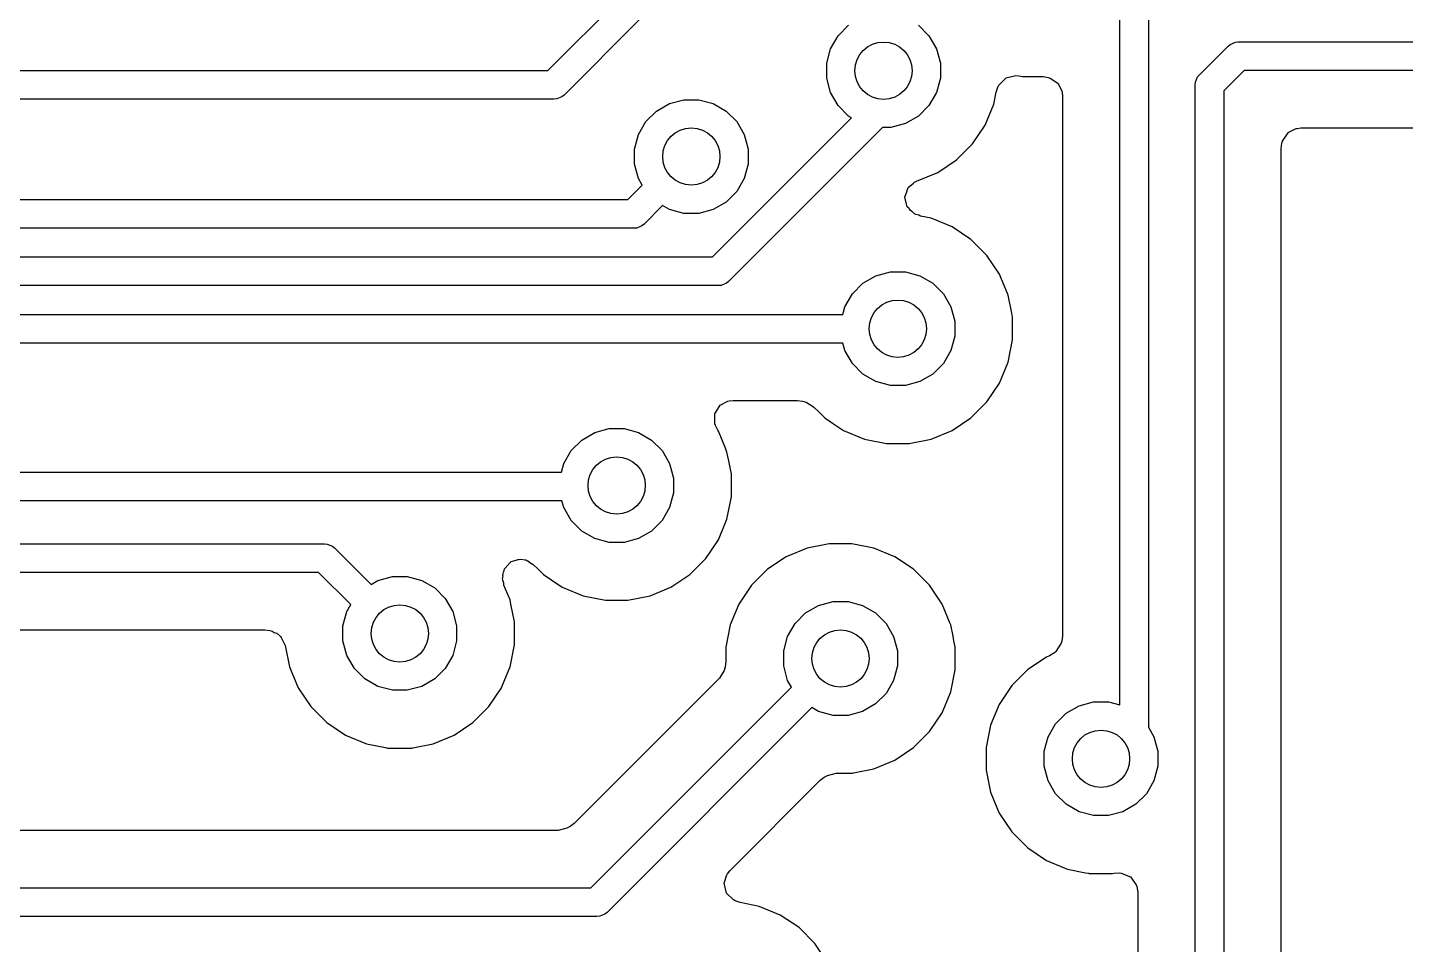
# Model space of a CAD drawing. Header units: inches. Extents: x 0.71 to 7.56, y -5.16 to -0.79.
# Drawn here: x 3.5995 to 3.978, y -3.5077 to -3.2559 of the extents above; entities that cross this region are included whole.
import ezdxf

# ---------------------------------------------------------------- set-up
doc = ezdxf.new("R2010")
doc.units = ezdxf.units.IN
doc.header["$MEASUREMENT"] = 0
doc.layers.add('BLACK', color=250, linetype='CONTINUOUS')

msp = doc.modelspace()

# ---------------------------------------------------------------- linework, layer by layer
at = {"layer": 'BLACK', "linetype": 'CONTINUOUS'}
for p, q in [((3.89961, -3.44191), (3.89961, -3.22808)), ((3.90748, -3.22645), (3.90748, -3.44752)), ((3.74246, -3.26772), (3.76212, -3.24806)), ((3.76769, -3.25363), (3.74688, -3.27444)), ((3.82215, -3.25815), (3.82506, -3.25524)), ((3.84423, -3.25524), (3.84714, -3.25815)), ((3.8201, -3.26171), (3.82215, -3.25815)), ((3.84714, -3.25815), (3.84919, -3.26171)), ((3.81903, -3.26568), (3.8201, -3.26171)), ((3.84919, -3.26171), (3.85026, -3.26568)), ((3.92143, -3.26886), (3.92929, -3.261)), ((3.92929, -3.261), (3.92989, -3.26051)), ((3.92989, -3.26051), (3.93131, -3.25992)), ((3.93131, -3.25992), (3.93208, -3.25984)), ((3.93208, -3.25984), (4.12086, -3.25984)), ((3.81903, -3.26979), (3.81903, -3.26568)), ((3.85026, -3.26568), (3.85026, -3.26979)), ((3.3222, -3.26772), (3.74246, -3.26772)), ((3.8201, -3.27376), (3.81903, -3.26979)), ((3.85026, -3.26979), (3.84919, -3.27376)), ((3.86636, -3.27176), (3.86822, -3.2698)), ((3.86822, -3.2698), (3.86837, -3.26972)), ((3.86837, -3.26972), (3.87104, -3.26906)), ((3.87104, -3.26906), (3.87178, -3.26915)), ((3.87178, -3.26915), (3.87224, -3.26924)), ((3.87224, -3.26924), (3.87283, -3.26936)), ((3.87283, -3.26936), (3.87834, -3.26936)), ((3.87834, -3.26936), (3.87848, -3.26938)), ((3.87848, -3.26938), (3.87855, -3.26936)), ((3.87855, -3.26936), (3.87992, -3.26962)), ((3.87992, -3.26962), (3.88037, -3.26977)), ((3.88037, -3.26977), (3.88037, -3.26977)), ((3.88037, -3.26977), (3.88042, -3.26979)), ((3.88042, -3.26979), (3.88253, -3.27121)), ((3.92035, -3.27088), (3.92094, -3.26946)), ((3.92094, -3.26946), (3.92143, -3.26886)), ((3.93371, -3.26772), (3.92815, -3.27328)), ((4.12249, -3.26772), (3.93371, -3.26772)), ((3.82215, -3.27732), (3.8201, -3.27376)), ((3.84919, -3.27376), (3.84714, -3.27732)), ((3.86495, -3.27693), (3.86561, -3.27361)), ((3.86561, -3.27361), (3.86607, -3.2723)), ((3.86607, -3.2723), (3.86636, -3.27176)), ((3.88253, -3.27121), (3.8826, -3.27129)), ((3.8826, -3.27129), (3.88263, -3.27135)), ((3.88263, -3.27135), (3.88267, -3.27137)), ((3.88267, -3.27137), (3.88278, -3.27166)), ((3.88278, -3.27166), (3.88371, -3.27355)), ((3.88371, -3.27355), (3.88375, -3.27377)), ((3.88375, -3.27377), (3.88384, -3.27471)), ((3.92027, -3.27165), (3.92035, -3.27088)), ((3.92027, -3.54665), (3.92027, -3.27165)), ((3.92815, -3.27328), (3.92815, -3.54502)), ((3.74409, -3.27559), (3.3222, -3.27559)), ((3.74486, -3.27551), (3.74409, -3.27559)), ((3.74628, -3.27493), (3.74486, -3.27551)), ((3.74688, -3.27444), (3.74628, -3.27493)), ((3.77226, -3.27883), (3.77582, -3.27677)), ((3.77582, -3.27677), (3.77979, -3.27571)), ((3.77979, -3.27571), (3.7839, -3.27571)), ((3.7839, -3.27571), (3.78787, -3.27677)), ((3.78787, -3.27677), (3.79143, -3.27883)), ((3.82506, -3.28023), (3.82215, -3.27732)), ((3.84714, -3.27732), (3.84423, -3.28023)), ((3.86257, -3.28266), (3.86495, -3.27693)), ((3.88384, -3.27471), (3.88384, -3.42297)), ((3.7673, -3.28529), (3.76935, -3.28173)), ((3.76935, -3.28173), (3.77226, -3.27883)), ((3.78767, -3.3189), (3.82587, -3.2807)), ((3.79143, -3.27883), (3.79434, -3.28173)), ((3.79434, -3.28173), (3.79639, -3.28529)), ((3.82587, -3.2807), (3.82506, -3.28023)), ((3.84423, -3.28023), (3.84067, -3.28229)), ((3.76623, -3.28926), (3.7673, -3.28529)), ((3.83436, -3.28335), (3.79209, -3.32562)), ((3.79639, -3.28529), (3.79746, -3.28926)), ((3.8367, -3.28335), (3.83436, -3.28335)), ((3.84067, -3.28229), (3.8367, -3.28335)), ((3.85913, -3.28783), (3.86257, -3.28266)), ((3.94429, -3.2871), (3.94577, -3.28479)), ((3.94577, -3.28479), (3.94583, -3.28474)), ((3.94583, -3.28474), (3.94799, -3.28366)), ((3.94799, -3.28366), (3.94829, -3.2836)), ((3.94829, -3.2836), (3.94932, -3.28348)), ((3.94932, -3.28348), (4.12509, -3.28348)), ((3.76623, -3.29337), (3.76623, -3.28926)), ((3.79746, -3.28926), (3.79746, -3.29337)), ((3.85474, -3.29222), (3.85913, -3.28783)), ((3.94392, -3.28907), (3.94411, -3.28769)), ((3.94392, -3.53606), (3.94392, -3.28907)), ((3.94411, -3.28769), (3.94429, -3.2871)), ((3.84957, -3.29567), (3.85474, -3.29222)), ((3.7673, -3.29735), (3.76623, -3.29337)), ((3.79746, -3.29337), (3.79639, -3.29735)), ((3.84367, -3.29811), (3.84957, -3.29567)), ((3.84957, -3.29567), (3.84957, -3.29567)), ((3.84957, -3.29567), (3.84957, -3.29567)), ((3.76445, -3.30315), (3.76838, -3.29922)), ((3.76838, -3.29922), (3.7673, -3.29735)), ((3.79639, -3.29735), (3.79434, -3.30091)), ((3.84051, -3.30244), (3.8411, -3.30076)), ((3.8411, -3.30076), (3.84115, -3.30048)), ((3.84115, -3.30048), (3.84123, -3.30039)), ((3.84123, -3.30039), (3.84143, -3.29984)), ((3.84143, -3.29984), (3.84285, -3.29862)), ((3.84285, -3.29862), (3.843, -3.29845)), ((3.843, -3.29845), (3.84306, -3.29843)), ((3.84306, -3.29843), (3.84314, -3.29836)), ((3.84314, -3.29836), (3.8433, -3.29828)), ((3.8433, -3.29828), (3.84367, -3.29811)), ((3.35027, -3.30315), (3.76445, -3.30315)), ((3.79143, -3.30381), (3.78787, -3.30587)), ((3.79434, -3.30091), (3.79143, -3.30381)), ((3.84114, -3.30512), (3.84051, -3.30244)), ((3.77395, -3.30479), (3.76886, -3.30987)), ((3.77582, -3.30587), (3.77395, -3.30479)), ((3.77979, -3.30693), (3.77582, -3.30587)), ((3.7839, -3.30693), (3.77979, -3.30693)), ((3.78787, -3.30587), (3.7839, -3.30693)), ((3.84177, -3.30572), (3.84114, -3.30512)), ((3.84177, -3.30573), (3.84177, -3.30572)), ((3.842, -3.30601), (3.84177, -3.30573)), ((3.84238, -3.30641), (3.842, -3.30601)), ((3.84262, -3.30654), (3.84238, -3.30641)), ((3.84312, -3.30703), (3.84262, -3.30654)), ((3.84351, -3.30723), (3.84312, -3.30703)), ((3.84435, -3.30745), (3.84351, -3.30723)), ((3.84482, -3.30769), (3.84435, -3.30745)), ((3.84777, -3.30828), (3.84482, -3.30769)), ((3.84778, -3.30828), (3.84777, -3.30828)), ((3.85351, -3.31065), (3.84778, -3.30828)), ((3.76608, -3.31102), (3.34813, -3.31102)), ((3.76685, -3.31095), (3.76608, -3.31102)), ((3.76827, -3.31036), (3.76685, -3.31095)), ((3.76886, -3.30987), (3.76827, -3.31036)), ((3.85867, -3.3141), (3.85351, -3.31065)), ((3.85351, -3.31065), (3.85351, -3.31065)), ((3.85351, -3.31065), (3.85351, -3.31065)), ((3.85351, -3.31065), (3.85351, -3.31065)), ((3.85351, -3.31065), (3.85351, -3.31065)), ((3.86306, -3.31849), (3.85867, -3.3141)), ((3.85867, -3.3141), (3.85867, -3.3141)), ((3.85867, -3.3141), (3.85867, -3.3141)), ((3.36181, -3.3189), (3.78767, -3.3189)), ((3.86651, -3.32365), (3.86306, -3.31849)), ((3.86306, -3.31849), (3.86306, -3.31849)), ((3.86306, -3.31849), (3.86306, -3.31849)), ((3.83256, -3.32403), (3.83653, -3.32297)), ((3.83653, -3.32297), (3.84064, -3.32297)), ((3.84064, -3.32297), (3.84461, -3.32403)), ((3.7893, -3.32677), (3.36344, -3.32677)), ((3.79007, -3.3267), (3.7893, -3.32677)), ((3.79149, -3.32611), (3.79007, -3.3267)), ((3.79209, -3.32562), (3.79149, -3.32611)), ((3.82609, -3.329), (3.829, -3.32609)), ((3.829, -3.32609), (3.83256, -3.32403)), ((3.84461, -3.32403), (3.84817, -3.32609)), ((3.84817, -3.32609), (3.85108, -3.329)), ((3.86705, -3.32497), (3.86651, -3.32365)), ((3.86651, -3.32365), (3.86651, -3.32365)), ((3.8678, -3.32676), (3.86705, -3.32497)), ((3.86889, -3.32939), (3.8678, -3.32676)), ((3.82403, -3.33256), (3.82609, -3.329)), ((3.85108, -3.329), (3.85313, -3.33256)), ((3.86986, -3.33428), (3.86889, -3.32939)), ((3.86889, -3.32939), (3.86889, -3.32939)), ((3.36921, -3.33465), (3.82347, -3.33465)), ((3.82347, -3.33465), (3.82403, -3.33256)), ((3.85313, -3.33256), (3.8542, -3.33653)), ((3.87008, -3.33539), (3.86986, -3.33428)), ((3.8542, -3.33653), (3.8542, -3.34064)), ((3.8701, -3.33547), (3.87008, -3.33539)), ((3.8701, -3.33548), (3.8701, -3.33547)), ((3.8701, -3.34169), (3.8701, -3.33548)), ((3.8701, -3.33548), (3.8701, -3.33548)), ((3.8542, -3.34064), (3.85313, -3.34461)), ((3.86889, -3.34778), (3.8701, -3.34169)), ((3.82347, -3.34252), (3.37084, -3.34252)), ((3.82403, -3.34461), (3.82347, -3.34252)), ((3.82609, -3.34817), (3.82403, -3.34461)), ((3.85313, -3.34461), (3.85108, -3.34817)), ((3.829, -3.35108), (3.82609, -3.34817)), ((3.85108, -3.34817), (3.84817, -3.35108)), ((3.86651, -3.35351), (3.86889, -3.34778)), ((3.83256, -3.35313), (3.829, -3.35108)), ((3.83653, -3.3542), (3.83256, -3.35313)), ((3.84461, -3.35313), (3.84064, -3.3542)), ((3.84817, -3.35108), (3.84461, -3.35313)), ((3.86306, -3.35867), (3.86651, -3.35351)), ((3.84064, -3.3542), (3.83653, -3.3542)), ((3.78829, -3.36195), (3.78974, -3.35961)), ((3.78974, -3.35961), (3.79192, -3.35848)), ((3.79192, -3.35848), (3.79223, -3.35841)), ((3.79223, -3.35841), (3.79331, -3.35829)), ((3.79331, -3.35829), (3.81099, -3.35829)), ((3.81099, -3.35829), (3.81237, -3.35849)), ((3.81237, -3.35849), (3.81336, -3.35878)), ((3.81336, -3.35878), (3.81544, -3.36001)), ((3.81544, -3.36001), (3.81698, -3.36155)), ((3.85867, -3.36306), (3.86306, -3.35867)), ((3.78834, -3.3647), (3.78829, -3.36195)), ((3.7885, -3.36521), (3.78834, -3.3647)), ((3.81698, -3.36155), (3.81849, -3.36306)), ((3.81849, -3.36306), (3.81849, -3.36306)), ((3.81849, -3.36306), (3.82094, -3.3647)), ((3.82094, -3.3647), (3.82365, -3.36651)), ((3.85351, -3.36651), (3.85867, -3.36306)), ((3.75175, -3.36915), (3.75531, -3.36709)), ((3.75531, -3.36709), (3.75928, -3.36603)), ((3.75928, -3.36603), (3.76339, -3.36603)), ((3.76339, -3.36603), (3.76736, -3.36709)), ((3.76736, -3.36709), (3.77092, -3.36915)), ((3.7891, -3.36647), (3.7885, -3.36521)), ((3.7891, -3.36647), (3.7891, -3.36647)), ((3.78927, -3.36671), (3.7891, -3.36647)), ((3.7891, -3.36647), (3.7891, -3.36647)), ((3.78927, -3.36672), (3.78927, -3.36671)), ((3.7912, -3.3714), (3.78927, -3.36672)), ((3.82365, -3.36651), (3.82365, -3.36651)), ((3.82365, -3.36651), (3.82939, -3.36889)), ((3.82939, -3.36889), (3.82939, -3.36889)), ((3.82939, -3.36889), (3.83548, -3.3701)), ((3.84169, -3.3701), (3.84778, -3.36889)), ((3.84778, -3.36889), (3.85351, -3.36651)), ((3.74679, -3.37562), (3.74884, -3.37206)), ((3.74884, -3.37206), (3.75175, -3.36915)), ((3.77092, -3.36915), (3.77383, -3.37206)), ((3.77383, -3.37206), (3.77589, -3.37562)), ((3.79164, -3.37245), (3.7912, -3.3714)), ((3.79212, -3.37488), (3.79164, -3.37245)), ((3.83548, -3.3701), (3.83548, -3.3701)), ((3.83548, -3.3701), (3.83548, -3.3701)), ((3.83548, -3.3701), (3.84169, -3.3701)), ((3.84169, -3.3701), (3.84169, -3.3701)), ((3.74616, -3.37795), (3.74679, -3.37562)), ((3.77589, -3.37562), (3.77695, -3.37959)), ((3.79257, -3.37713), (3.79212, -3.37488)), ((3.32313, -3.37795), (3.74616, -3.37795)), ((3.77695, -3.37959), (3.77695, -3.3837)), ((3.79284, -3.37845), (3.79257, -3.37713)), ((3.79285, -3.37853), (3.79284, -3.37845)), ((3.79285, -3.37854), (3.79285, -3.37853)), ((3.79285, -3.38475), (3.79285, -3.37854)), ((3.79285, -3.37854), (3.79285, -3.37854)), ((3.77695, -3.3837), (3.77589, -3.38767)), ((3.74629, -3.38583), (3.3276, -3.38583)), ((3.74679, -3.38767), (3.74629, -3.38583)), ((3.74884, -3.39123), (3.74679, -3.38767)), ((3.77589, -3.38767), (3.77383, -3.39123)), ((3.79164, -3.39084), (3.79285, -3.38475)), ((3.75175, -3.39414), (3.74884, -3.39123)), ((3.77383, -3.39123), (3.77092, -3.39414)), ((3.78927, -3.39657), (3.79164, -3.39084)), ((3.75531, -3.39619), (3.75175, -3.39414)), ((3.77092, -3.39414), (3.76736, -3.39619)), ((3.39368, -3.39764), (3.68108, -3.39764)), ((3.68108, -3.39764), (3.68184, -3.39771)), ((3.68184, -3.39771), (3.68326, -3.3983)), ((3.68326, -3.3983), (3.68386, -3.39879)), ((3.68386, -3.39879), (3.69386, -3.40879)), ((3.75928, -3.39726), (3.75531, -3.39619)), ((3.76339, -3.39726), (3.75928, -3.39726)), ((3.76736, -3.39619), (3.76339, -3.39726)), ((3.78582, -3.40173), (3.78927, -3.39657)), ((3.81364, -3.39883), (3.80791, -3.4012)), ((3.81973, -3.39762), (3.81364, -3.39883)), ((3.81364, -3.39883), (3.81364, -3.39883)), ((3.82594, -3.39762), (3.81973, -3.39762)), ((3.81973, -3.39762), (3.81973, -3.39762)), ((3.81973, -3.39762), (3.81973, -3.39762)), ((3.83203, -3.39883), (3.82594, -3.39762)), ((3.82594, -3.39762), (3.82594, -3.39762)), ((3.82594, -3.39762), (3.82594, -3.39762)), ((3.83776, -3.4012), (3.83203, -3.39883)), ((3.83203, -3.39883), (3.83203, -3.39883)), ((3.73185, -3.40307), (3.73235, -3.40253)), ((3.73235, -3.40253), (3.73374, -3.40217)), ((3.73374, -3.40217), (3.73422, -3.40195)), ((3.73422, -3.40195), (3.73449, -3.40198)), ((3.73449, -3.40198), (3.73502, -3.40185)), ((3.73502, -3.40185), (3.73622, -3.40204)), ((3.73622, -3.40204), (3.73636, -3.40208)), ((3.73636, -3.40208), (3.73666, -3.40226)), ((3.73666, -3.40226), (3.73695, -3.4023)), ((3.73695, -3.4023), (3.73749, -3.40275)), ((3.73749, -3.40275), (3.73844, -3.40332)), ((3.78143, -3.40612), (3.78582, -3.40173)), ((3.80791, -3.40121), (3.80274, -3.40465)), ((3.80791, -3.4012), (3.80791, -3.4012)), ((3.80791, -3.4012), (3.80791, -3.40121)), ((3.83776, -3.40121), (3.83776, -3.4012)), ((3.83776, -3.4012), (3.83776, -3.4012)), ((3.84292, -3.40465), (3.83776, -3.40121)), ((3.83776, -3.40121), (3.83776, -3.40121)), ((3.83776, -3.40121), (3.83776, -3.40121)), ((3.67945, -3.40551), (3.39538, -3.40551)), ((3.68829, -3.41436), (3.67945, -3.40551)), ((3.69573, -3.40771), (3.69971, -3.40665)), ((3.69971, -3.40665), (3.70382, -3.40665)), ((3.70382, -3.40665), (3.70779, -3.40771)), ((3.72999, -3.40725), (3.73012, -3.40656)), ((3.73008, -3.40626), (3.73018, -3.40582)), ((3.73012, -3.40656), (3.73008, -3.40626)), ((3.73018, -3.40582), (3.73028, -3.40546)), ((3.73028, -3.40546), (3.73033, -3.40539)), ((3.73033, -3.40539), (3.73048, -3.40454)), ((3.73048, -3.40454), (3.73161, -3.40332)), ((3.73161, -3.40332), (3.73174, -3.40313)), ((3.73174, -3.40313), (3.73185, -3.40307)), ((3.73844, -3.40332), (3.73978, -3.40465)), ((3.73978, -3.40465), (3.74125, -3.40612)), ((3.74125, -3.40612), (3.74125, -3.40612)), ((3.74125, -3.40612), (3.74353, -3.40765)), ((3.77626, -3.40957), (3.78143, -3.40612)), ((3.80274, -3.40465), (3.79835, -3.40904)), ((3.80274, -3.40465), (3.80274, -3.40465)), ((3.80274, -3.40465), (3.80274, -3.40465)), ((3.84292, -3.40465), (3.84292, -3.40465)), ((3.84292, -3.40465), (3.84292, -3.40465)), ((3.84731, -3.40904), (3.84292, -3.40465)), ((3.69386, -3.40879), (3.69573, -3.40771)), ((3.70779, -3.40771), (3.71135, -3.40977)), ((3.71135, -3.40977), (3.71425, -3.41267)), ((3.73003, -3.40765), (3.72999, -3.40725)), ((3.73032, -3.40843), (3.73003, -3.40765)), ((3.73038, -3.40899), (3.73032, -3.40843)), ((3.73084, -3.41011), (3.73038, -3.40899)), ((3.73206, -3.41306), (3.73084, -3.41011)), ((3.74353, -3.40765), (3.74641, -3.40957)), ((3.74641, -3.40957), (3.74641, -3.40957)), ((3.74641, -3.40957), (3.75214, -3.41195)), ((3.77053, -3.41195), (3.77626, -3.40957)), ((3.79835, -3.40904), (3.79491, -3.4142)), ((3.79835, -3.40904), (3.79835, -3.40904)), ((3.79835, -3.40904), (3.79835, -3.40904)), ((3.85076, -3.41421), (3.84731, -3.40904)), ((3.84731, -3.40904), (3.84731, -3.40904)), ((3.84731, -3.40904), (3.84731, -3.40904)), ((3.68721, -3.41623), (3.68829, -3.41436)), ((3.71425, -3.41267), (3.71631, -3.41623)), ((3.73207, -3.41307), (3.73206, -3.41306)), ((3.73229, -3.41421), (3.73207, -3.41307)), ((3.73207, -3.41307), (3.73207, -3.41307)), ((3.73326, -3.41907), (3.73229, -3.41421)), ((3.73229, -3.41421), (3.73229, -3.41421)), ((3.75214, -3.41195), (3.75214, -3.41195)), ((3.75214, -3.41195), (3.75823, -3.41316)), ((3.75823, -3.41316), (3.75823, -3.41316)), ((3.75823, -3.41316), (3.75823, -3.41316)), ((3.75823, -3.41316), (3.76444, -3.41316)), ((3.76444, -3.41316), (3.77053, -3.41195)), ((3.76444, -3.41316), (3.76444, -3.41316)), ((3.79491, -3.41421), (3.79253, -3.41994)), ((3.79491, -3.4142), (3.79491, -3.41421)), ((3.79491, -3.41421), (3.79491, -3.41421)), ((3.79491, -3.41421), (3.79491, -3.41421)), ((3.79491, -3.41421), (3.79491, -3.41421)), ((3.79491, -3.41421), (3.79491, -3.41421)), ((3.81681, -3.41458), (3.82078, -3.41352)), ((3.82078, -3.41352), (3.82489, -3.41352)), ((3.82489, -3.41352), (3.82886, -3.41458)), ((3.85223, -3.41776), (3.85076, -3.41421)), ((3.85076, -3.41421), (3.85076, -3.41421)), ((3.85076, -3.41421), (3.85076, -3.41421)), ((3.85076, -3.41421), (3.85076, -3.41421)), ((3.68615, -3.4202), (3.68721, -3.41623)), ((3.71631, -3.41623), (3.71737, -3.4202)), ((3.81034, -3.41955), (3.81325, -3.41664)), ((3.81325, -3.41664), (3.81681, -3.41458)), ((3.82886, -3.41458), (3.83242, -3.41664)), ((3.83242, -3.41664), (3.83533, -3.41955)), ((3.85281, -3.41916), (3.85223, -3.41776)), ((3.41661, -3.42128), (3.66472, -3.42128)), ((3.66472, -3.42128), (3.6661, -3.42148)), ((3.6661, -3.42148), (3.66669, -3.42165)), ((3.66669, -3.42165), (3.66728, -3.42203)), ((3.68615, -3.42432), (3.68615, -3.4202)), ((3.71737, -3.4202), (3.71737, -3.42432)), ((3.73328, -3.41915), (3.73326, -3.41907)), ((3.73328, -3.41916), (3.73328, -3.41915)), ((3.73328, -3.42536), (3.73328, -3.41916)), ((3.73328, -3.41916), (3.73328, -3.41916)), ((3.79253, -3.41994), (3.79132, -3.42603)), ((3.79253, -3.41994), (3.79253, -3.41994)), ((3.80829, -3.42311), (3.81034, -3.41955)), ((3.83533, -3.41955), (3.83738, -3.42311)), ((3.85314, -3.41994), (3.85281, -3.41916)), ((3.85374, -3.42297), (3.85314, -3.41994)), ((3.66728, -3.42203), (3.66795, -3.42223)), ((3.66795, -3.42223), (3.669, -3.42314)), ((3.669, -3.42314), (3.66919, -3.42336)), ((3.66919, -3.42336), (3.67029, -3.4256)), ((3.67029, -3.4256), (3.67146, -3.43145)), ((3.68721, -3.42829), (3.68615, -3.42432)), ((3.71737, -3.42432), (3.71631, -3.42829)), ((3.73207, -3.43145), (3.73328, -3.42536)), ((3.80722, -3.42708), (3.80829, -3.42311)), ((3.83738, -3.42311), (3.83845, -3.42708)), ((3.854, -3.42429), (3.85374, -3.42297)), ((3.85433, -3.42594), (3.854, -3.42429)), ((3.88347, -3.42493), (3.88198, -3.42725)), ((3.88364, -3.42434), (3.88347, -3.42493)), ((3.88384, -3.42297), (3.88364, -3.42434)), ((3.88384, -3.42297), (3.88384, -3.42297)), ((3.88384, -3.42297), (3.88384, -3.42297)), ((3.68927, -3.43185), (3.68721, -3.42829)), ((3.71631, -3.42829), (3.71425, -3.43185)), ((3.79132, -3.42603), (3.79132, -3.43006)), ((3.80722, -3.43119), (3.80722, -3.42708)), ((3.83845, -3.42708), (3.83845, -3.43119)), ((3.85435, -3.42602), (3.85433, -3.42594)), ((3.85435, -3.42603), (3.85435, -3.42602)), ((3.85435, -3.43224), (3.85435, -3.42603)), ((3.85435, -3.42603), (3.85435, -3.42603)), ((3.87946, -3.42874), (3.8743, -3.43219)), ((3.88025, -3.42842), (3.87946, -3.42874)), ((3.87946, -3.42874), (3.87946, -3.42874)), ((3.88158, -3.4276), (3.88025, -3.42842)), ((3.88198, -3.42725), (3.88158, -3.4276)), ((3.67146, -3.43145), (3.67146, -3.43145)), ((3.67146, -3.43145), (3.67383, -3.43719)), ((3.69217, -3.43475), (3.68927, -3.43185)), ((3.71425, -3.43185), (3.71135, -3.43475)), ((3.72981, -3.43691), (3.73174, -3.43224)), ((3.73174, -3.43224), (3.73207, -3.43145)), ((3.79083, -3.43243), (3.7896, -3.4345)), ((3.79112, -3.43143), (3.79083, -3.43243)), ((3.79132, -3.43006), (3.79112, -3.43143)), ((3.79132, -3.43006), (3.79132, -3.43006)), ((3.79132, -3.43006), (3.79132, -3.43006)), ((3.80829, -3.43516), (3.80722, -3.43119)), ((3.83845, -3.43119), (3.83738, -3.43516)), ((3.85314, -3.43833), (3.85435, -3.43224)), ((3.8743, -3.43219), (3.86991, -3.43658)), ((3.8743, -3.43219), (3.8743, -3.43219)), ((3.8743, -3.43219), (3.8743, -3.43219)), ((3.69573, -3.43681), (3.69217, -3.43475)), ((3.69971, -3.43787), (3.69573, -3.43681)), ((3.70779, -3.43681), (3.70382, -3.43787)), ((3.71135, -3.43475), (3.70779, -3.43681)), ((3.72969, -3.43719), (3.72981, -3.43691)), ((3.7896, -3.4345), (3.74967, -3.47443)), ((3.75427, -3.49213), (3.80937, -3.43703)), ((3.80937, -3.43703), (3.80829, -3.43516)), ((3.83738, -3.43516), (3.83533, -3.43872)), ((3.86991, -3.43658), (3.86646, -3.44174)), ((3.86991, -3.43658), (3.86991, -3.43658)), ((3.86991, -3.43658), (3.86991, -3.43658)), ((3.67383, -3.43719), (3.67383, -3.43719)), ((3.67383, -3.43719), (3.67383, -3.43719)), ((3.67383, -3.43719), (3.67728, -3.44235)), ((3.70382, -3.43787), (3.69971, -3.43787)), ((3.72624, -3.44235), (3.72969, -3.43719)), ((3.83533, -3.43872), (3.83242, -3.44163)), ((3.85147, -3.44235), (3.85314, -3.43833)), ((3.67728, -3.44235), (3.67728, -3.44235)), ((3.67728, -3.44235), (3.67728, -3.44235)), ((3.67728, -3.44235), (3.68167, -3.44674)), ((3.72185, -3.44674), (3.72624, -3.44235)), ((3.81493, -3.4426), (3.75869, -3.49885)), ((3.81681, -3.44368), (3.81493, -3.4426)), ((3.82078, -3.44475), (3.81681, -3.44368)), ((3.82886, -3.44368), (3.82489, -3.44475)), ((3.83242, -3.44163), (3.82886, -3.44368)), ((3.84731, -3.44922), (3.85076, -3.44406)), ((3.85076, -3.44406), (3.85096, -3.44359)), ((3.85096, -3.44359), (3.85147, -3.44235)), ((3.85147, -3.44235), (3.85147, -3.44235)), ((3.85147, -3.44235), (3.85147, -3.44235)), ((3.86646, -3.44175), (3.86408, -3.44748)), ((3.86646, -3.44174), (3.86646, -3.44175)), ((3.86646, -3.44175), (3.86646, -3.44175)), ((3.88189, -3.44709), (3.8848, -3.44418)), ((3.8848, -3.44418), (3.88836, -3.44212)), ((3.88836, -3.44212), (3.89233, -3.44106)), ((3.89233, -3.44106), (3.89644, -3.44106)), ((3.89644, -3.44106), (3.89961, -3.44191)), ((3.68167, -3.44674), (3.68167, -3.44674)), ((3.68167, -3.44674), (3.68167, -3.44674)), ((3.68167, -3.44674), (3.68683, -3.45019)), ((3.71669, -3.45019), (3.72185, -3.44674)), ((3.82489, -3.44475), (3.82078, -3.44475)), ((3.86408, -3.44748), (3.86287, -3.45357)), ((3.86408, -3.44748), (3.86408, -3.44748)), ((3.87984, -3.45065), (3.88189, -3.44709)), ((3.90748, -3.44752), (3.90743, -3.44804)), ((3.90743, -3.44804), (3.90893, -3.45065)), ((3.68683, -3.45019), (3.68683, -3.45019)), ((3.68683, -3.45019), (3.69257, -3.45256)), ((3.71095, -3.45256), (3.71669, -3.45019)), ((3.84292, -3.45361), (3.84731, -3.44922)), ((3.84731, -3.44922), (3.84731, -3.44922)), ((3.87877, -3.45462), (3.87984, -3.45065)), ((3.90893, -3.45065), (3.91, -3.45462)), ((3.69257, -3.45256), (3.69257, -3.45256)), ((3.69257, -3.45256), (3.69784, -3.45361)), ((3.69784, -3.45361), (3.69836, -3.45372)), ((3.69836, -3.45372), (3.69846, -3.45374)), ((3.69846, -3.45374), (3.69866, -3.45378)), ((3.69866, -3.45378), (3.70487, -3.45378)), ((3.70487, -3.45378), (3.70503, -3.45378)), ((3.70503, -3.45378), (3.70534, -3.45368)), ((3.70534, -3.45368), (3.71095, -3.45256)), ((3.83776, -3.45706), (3.84292, -3.45361)), ((3.84292, -3.45361), (3.84292, -3.45361)), ((3.84292, -3.45361), (3.84292, -3.45361)), ((3.86287, -3.45357), (3.86287, -3.45357)), ((3.86287, -3.45357), (3.86287, -3.45978)), ((3.87877, -3.45873), (3.87877, -3.45462)), ((3.91, -3.45462), (3.91, -3.45873)), ((3.82641, -3.46056), (3.83203, -3.45944)), ((3.83203, -3.45944), (3.83776, -3.45706)), ((3.86287, -3.45978), (3.86287, -3.45978)), ((3.86287, -3.45978), (3.86287, -3.45978)), ((3.86287, -3.45978), (3.86408, -3.46586)), ((3.87984, -3.4627), (3.87877, -3.45873)), ((3.91, -3.45873), (3.90893, -3.4627)), ((3.79244, -3.4874), (3.81726, -3.46258)), ((3.81726, -3.46258), (3.81837, -3.46174)), ((3.81837, -3.46174), (3.81928, -3.46125)), ((3.81928, -3.46125), (3.82162, -3.46065)), ((3.82162, -3.46065), (3.8261, -3.46065)), ((3.8261, -3.46065), (3.82641, -3.46056)), ((3.88189, -3.46626), (3.87984, -3.4627)), ((3.90893, -3.4627), (3.90688, -3.46626)), ((3.86408, -3.46586), (3.86408, -3.46587)), ((3.86408, -3.46587), (3.86408, -3.46587)), ((3.86408, -3.46587), (3.86646, -3.4716)), ((3.8848, -3.46917), (3.88189, -3.46626)), ((3.90688, -3.46626), (3.90397, -3.46917)), ((3.88836, -3.47122), (3.8848, -3.46917)), ((3.90397, -3.46917), (3.90041, -3.47122)), ((3.74967, -3.47443), (3.74856, -3.47526)), ((3.86646, -3.4716), (3.86646, -3.4716)), ((3.86646, -3.4716), (3.86646, -3.4716)), ((3.86646, -3.4716), (3.86991, -3.47676)), ((3.89233, -3.47229), (3.88836, -3.47122)), ((3.89644, -3.47229), (3.89233, -3.47229)), ((3.90041, -3.47122), (3.89644, -3.47229)), ((3.74531, -3.47636), (3.42821, -3.47636)), ((3.74765, -3.47576), (3.74531, -3.47636)), ((3.74856, -3.47526), (3.74765, -3.47576)), ((3.86991, -3.47676), (3.86991, -3.47676)), ((3.86991, -3.47676), (3.86991, -3.47676)), ((3.86991, -3.47676), (3.8743, -3.48115)), ((3.8743, -3.48115), (3.8743, -3.48115)), ((3.8743, -3.48115), (3.8743, -3.48115)), ((3.8743, -3.48115), (3.87946, -3.4846)), ((3.87946, -3.4846), (3.87946, -3.4846)), ((3.87946, -3.4846), (3.88426, -3.48659)), ((3.79084, -3.49086), (3.79159, -3.48852)), ((3.79159, -3.48852), (3.79167, -3.48839)), ((3.79167, -3.48839), (3.79176, -3.48825)), ((3.79176, -3.48825), (3.79244, -3.4874)), ((3.88426, -3.48659), (3.88519, -3.48698)), ((3.88519, -3.48698), (3.8901, -3.48795)), ((3.8901, -3.48795), (3.89098, -3.48813)), ((3.89098, -3.48813), (3.89109, -3.48816)), ((3.89109, -3.48816), (3.89128, -3.48819)), ((3.89128, -3.48819), (3.89128, -3.48819)), ((3.89128, -3.48819), (3.89128, -3.48819)), ((3.89128, -3.48819), (3.89749, -3.48819)), ((3.89749, -3.48819), (3.89798, -3.48809)), ((3.89749, -3.48819), (3.89749, -3.48819)), ((3.89798, -3.48809), (3.89937, -3.48802)), ((3.89937, -3.48802), (3.89992, -3.48806)), ((3.89992, -3.48806), (3.90248, -3.48907)), ((3.90248, -3.48907), (3.90408, -3.4913)), ((3.41895, -3.49213), (3.75427, -3.49213)), ((3.79147, -3.49354), (3.79084, -3.49086)), ((3.79345, -3.49545), (3.79147, -3.49354)), ((3.90408, -3.4913), (3.90423, -3.49171)), ((3.90423, -3.49171), (3.90451, -3.49334)), ((3.90451, -3.49334), (3.90451, -3.54406)), ((3.79393, -3.4957), (3.79345, -3.49545)), ((3.79524, -3.49616), (3.79393, -3.4957)), ((3.80053, -3.49721), (3.79524, -3.49616)), ((3.79524, -3.49616), (3.79524, -3.49616)), ((3.79524, -3.49616), (3.79524, -3.49616)), ((3.80053, -3.49722), (3.80053, -3.49721)), ((3.80627, -3.49959), (3.80053, -3.49722)), ((3.75591, -3.5), (3.41732, -3.5)), ((3.75667, -3.49992), (3.75591, -3.5)), ((3.75809, -3.49934), (3.75667, -3.49992)), ((3.75869, -3.49885), (3.75809, -3.49934)), ((3.81143, -3.50304), (3.80627, -3.49959)), ((3.80627, -3.49959), (3.80627, -3.49959)), ((3.80627, -3.49959), (3.80627, -3.49959)), ((3.80627, -3.49959), (3.80627, -3.49959)), ((3.80627, -3.49959), (3.80627, -3.49959)), ((3.81582, -3.50743), (3.81143, -3.50304)), ((3.81143, -3.50304), (3.81143, -3.50304)), ((3.81143, -3.50304), (3.81143, -3.50304)), ((3.81927, -3.51259), (3.81582, -3.50743)), ((3.81582, -3.50743), (3.81582, -3.50743)), ((3.81582, -3.50743), (3.81582, -3.50743))]:
    msp.add_line(p, q, dxfattribs=at)
at = {"layer": 'BLACK'}
for centre in [(3.83465, -3.26774), (3.78185, -3.29132), (3.83858, -3.33858), (3.76134, -3.38164), (3.70176, -3.42226), (3.82283, -3.42913), (3.89439, -3.45667)]:
    msp.add_circle(centre, 0.00787, dxfattribs=at)
at = {"layer": 'WHITE'}
for centre in [(3.83465, -3.26774), (3.78185, -3.29132), (3.83858, -3.33858), (3.76134, -3.38164), (3.70176, -3.42226), (3.82283, -3.42913), (3.89439, -3.45667)]:
    msp.add_circle(centre, 0.00787, dxfattribs=at)

doc.saveas('drawing.dxf')
